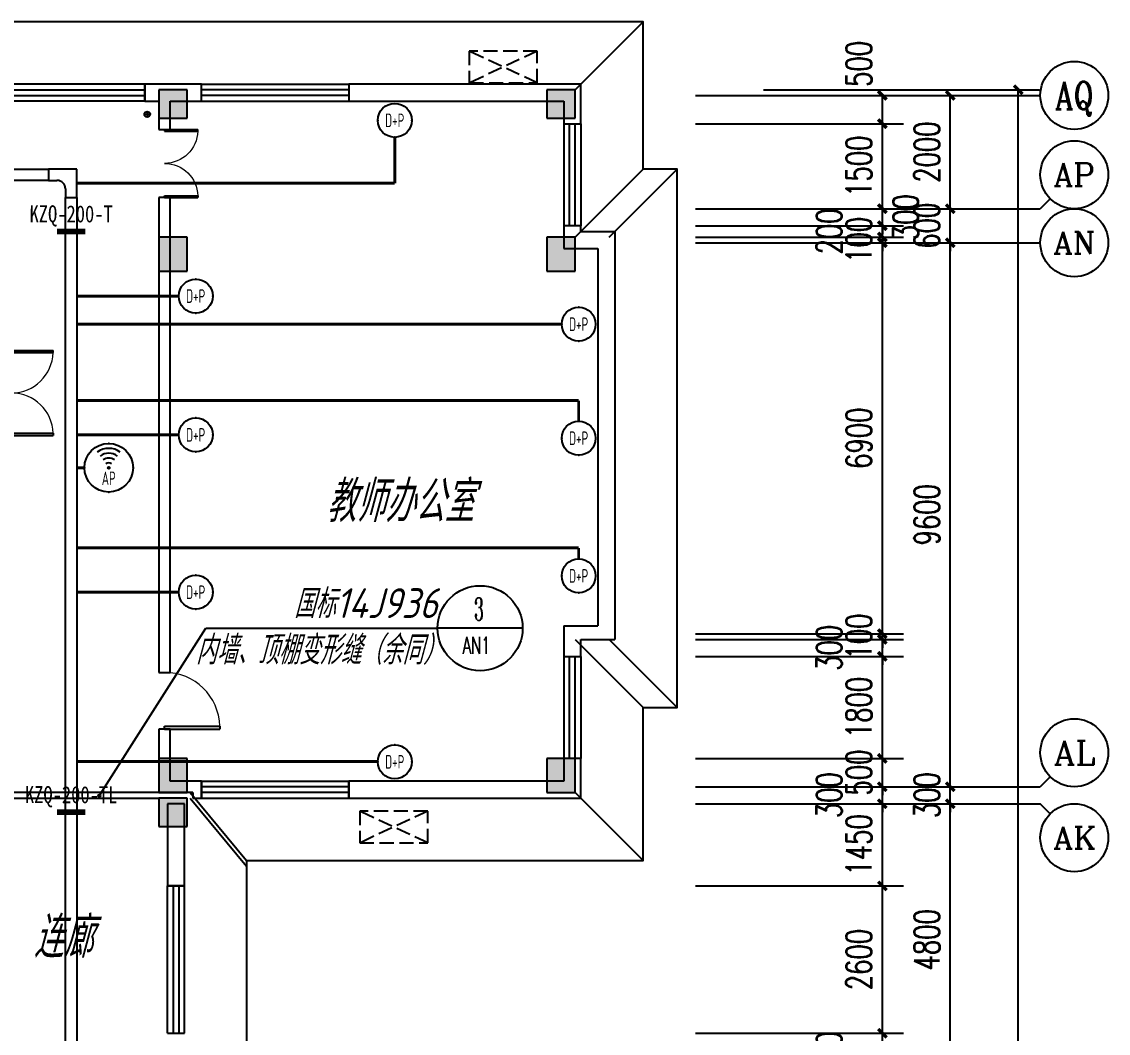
# Model space of a CAD drawing. Extents: x 1333527 to 1855755, y 1020844 to 1581249.
# Drawn here: x 1459502 to 1478683, y 1249821 to 1267671 of the extents above; entities that cross this region are included whole.
import ezdxf
from ezdxf.enums import TextEntityAlignment as Align

# ---------------------------------------------------------------- set-up
doc = ezdxf.new("R2010")
doc.units = 0
doc.header["$LTSCALE"] = 1000
doc.header["$PDSIZE"] = 5
doc.linetypes.add('DASH', pattern=[0.35, 0.25, -0.1])
doc.layers.add('1-建筑底图', color=8, linetype='Continuous', plot=False)
for name, color, linetype in [('AXIS_TEXT', 7, 'Continuous'), ('CABLETRAY_PDS', 4, 'Continuous'), ('EQUIP-通讯', 3, 'Continuous'), ('WIRE-综合布线', 5, 'Continuous'), ('建筑-柱子', 9, 'Continuous'), ('建筑-柱子-填充', 8, 'Continuous'), ('抗震支吊架', 2, 'Continuous'), ('排水', 153, 'Continuous')]:
    doc.layers.add(name, color=color, linetype=linetype)
doc.styles.add('_TCH_AXIS', font='COMPLEX', dxfattribs={"bigfont": 'GBCBIG'})
doc.styles.add('_TCH_DIM_T3', font='SIMPLEX', dxfattribs={"width": 0.705882, "bigfont": 'GBCBIG'})
doc.styles.add('_TEL_ATTDEF', font='gbenor', dxfattribs={"bigfont": 'gbcbig'})
doc.styles.add('_TEL_DIM', font='SIMPLEX', dxfattribs={"width": 0.8, "height": 3.5, "bigfont": 'HZTXT'})
doc.styles.add('A_AXIS', font='COMPLEX', dxfattribs={"width": 0.8, "bigfont": 'HZ'})
doc.styles.add('COMPLEX', font='COMPLEX')
doc.styles.add('kzcad', font='', dxfattribs={"width": 0.8})
doc.styles.get("Standard").update_dxf_attribs({"font": 'gbeitc.shx', "bigfont": 'gbcbig.shx'})
doc.styles.get('kzcad').set_extended_font_data('SimSun')
doc.linetypes.add('JIEDI', pattern='A,1.25,-0.25,0.25,-0.25,0.625,["/",Standard,S=0.6,R=0,X=0,Y=-0.3],0.625,-0.25,0.25,-0.25', length=4)
doc.dimstyles.new('_TCH_ARCH&&150', dxfattribs={"dimtxt": 446.25, "dimasz": 150, "dimexe": 375, "dimexo": 450, "dimgap": 189.375, "dimtad": 1, "dimdec": 0, "dimzin": 0, "dimdsep": 46, "dimtxsty": '_TCH_DIM_T3', "dimblk": 'ARCHTICK', "dimcen": 0.09, "dimclrt": 7, "dimazin": 2, "dimtfac": 1, "dimtdec": 0, "dimtix": 1, "dimtmove": 2, "dimatfit": 3, "dimfxl": 1, "dimtolj": 1, "dimtzin": 0, "dimarcsym": 0})

# ---------------------------------------------------------------- blocks, each defined once
blk = doc.blocks.new('$equip_U$00000080(win7-PC-hzk)')
blk.add_circle((0, 0.5), 0.5)
for p in [(0, 0.999), (-0.5, 0.5), (0.5, 0.5)]:
    blk.add_point(p)
at = {"color": 7, "style": '_TEL_DIM', "width": 0.7}
blk.add_attdef('$TEXT$', text='', height=0.4, dxfattribs=at).set_placement((0, 0.5), align=Align.MIDDLE_CENTER)
at = {"color": 7, "style": '_TEL_DIM', "flags": 1}
for tag in ['A', 'REMARK']:
    blk.add_attdef(tag, text='', height=0.00002, dxfattribs=at).set_placement((0, 0), align=Align.MIDDLE_CENTER)
blk = doc.blocks.new('$equip_U$00000091(win7-PC-hzk)')
for radius in [0.714, 0.0272]:
    blk.add_circle((0, 0), radius)
for radius in [0.571, 0.428, 0.285, 0.143]:
    blk.add_arc((0, 0), radius, 53.7049, 126.2951)
for p in [(0, 0.714), (-0.714, 0), (0.714, 0), (0, -0.714)]:
    blk.add_point(p)
at = {"color": 7, "style": '_TEL_DIM', "flags": 1}
for tag in ['A', 'REMARK']:
    blk.add_attdef(tag, text='', height=0.00002, dxfattribs=at).set_placement((0, 0), align=Align.MIDDLE_CENTER)
at = {"color": 7, "style": '_TEL_DIM', "width": 0.7}
blk.add_attdef('$TEXT$', text='', height=0.4, dxfattribs=at).set_placement((0, -0.31), align=Align.MIDDLE_CENTER)
blk = doc.blocks.new('ng')
at = {"layer": '排水'}
for p, q in [((345991, 781358), (346091, 781358)), ((346041, 781408), (346041, 781308))]:
    blk.add_line(p, q, dxfattribs=at)
blk.add_circle((346041, 781358), 50, dxfattribs=at)
blk = doc.blocks.new('A$C4670417C')
at = {"layer": '建筑-柱子-填充'}
for points in [[(102250, 90300), (101750, 90300), (101750, 89800), (102250, 89800)], [(109100, 90300), (108600, 90300), (108600, 89800), (109100, 89800)], [(102250, 87700), (101750, 87700), (101750, 87100), (102250, 87100)], [(109100, 87700), (108600, 87700), (108600, 87100), (109100, 87100)], [(102250, 78500), (101750, 78500), (101750, 77900), (102250, 77900)], [(109100, 78500), (108600, 78500), (108600, 77900), (109100, 77900)], [(102250, 77800), (101750, 77800), (101750, 77300), (102250, 77300)]]:
    blk.add_hatch(color=256, dxfattribs=at).paths.add_polyline_path(points)
at = {"layer": '建筑-柱子'}
for p, q in [((102250, 90300), (101750, 90300)), ((101750, 90300), (101750, 89800)), ((102250, 89800), (102250, 90300)), ((109100, 90300), (108600, 90300)), ((108600, 90300), (108600, 89800)), ((109100, 89800), (109100, 90300)), ((101750, 89800), (102250, 89800)), ((108600, 89800), (109100, 89800)), ((102250, 87700), (101750, 87700)), ((101750, 87700), (101750, 87100)), ((102250, 87100), (102250, 87700)), ((109100, 87700), (108600, 87700)), ((108600, 87700), (108600, 87100)), ((109100, 87100), (109100, 87700)), ((101750, 87100), (102250, 87100)), ((108600, 87100), (109100, 87100)), ((102250, 78500), (101750, 78500)), ((101750, 78500), (101750, 77900)), ((102250, 77900), (102250, 78500)), ((109100, 78500), (108600, 78500)), ((108600, 78500), (108600, 77900)), ((109100, 77900), (109100, 78500)), ((101750, 77900), (102250, 77900)), ((108600, 77900), (109100, 77900)), ((102250, 77800), (101750, 77800)), ((101750, 77800), (101750, 77300)), ((102250, 77300), (102250, 77800)), ((101750, 77300), (102250, 77300))]:
    blk.add_line(p, q, dxfattribs=at)
blk = doc.blocks.new('_ArchTick')
at = {"color": 0, "linetype": 'ByBlock', "const_width": 0.4}
blk.add_lwpolyline([(-0.5, -0.5), (0.5, 0.5)], dxfattribs=at)
blk = doc.blocks.new('*D166')
at = {"layer": '1-建筑底图', "color": 0, "lineweight": -2, "transparency": 16777216}
for p, q in [((112521, 72950), (116196, 72950)), ((115821, 72200), (115821, 72950)), ((112521, 72200), (116196, 72200))]:
    blk.add_line(p, q, dxfattribs=at)
at = {"layer": 'Defpoints', "color": 0}
for p in [(112071, 72950), (115821, 72950), (112071, 72200)]:
    blk.add_point(p, dxfattribs=at)
at = {"layer": '1-建筑底图', "color": 0, "lineweight": -2, "transparency": 16777216, "xscale": 150, "yscale": 150, "zscale": 150}
for p, rotation in [((115821, 72950), 90), ((115821, 72200), 270)]:
    blk.add_blockref('_ArchTick', p, dxfattribs=dict(at, rotation=rotation))
at = {"layer": '1-建筑底图', "color": 7, "transparency": 16777216, "insert": (114883, 72575), "char_height": 446.2, "attachment_point": 5, "rotation": 90, "style": '_TCH_DIM_T3'}
blk.add_mtext('\\A1;750', dxfattribs=at)
blk = doc.blocks.new('*D167')
at = {"layer": '1-建筑底图', "color": 0, "lineweight": -2, "transparency": 16777216}
for p, q in [((112521, 75550), (116196, 75550)), ((115821, 72950), (115821, 75550)), ((112521, 72950), (116196, 72950))]:
    blk.add_line(p, q, dxfattribs=at)
at = {"layer": 'Defpoints', "color": 0}
for p in [(112071, 75550), (115821, 75550), (112071, 72950)]:
    blk.add_point(p, dxfattribs=at)
at = {"layer": '1-建筑底图', "color": 0, "lineweight": -2, "transparency": 16777216, "xscale": 150, "yscale": 150, "zscale": 150}
for p, rotation in [((115821, 75550), 90), ((115821, 72950), 270)]:
    blk.add_blockref('_ArchTick', p, dxfattribs=dict(at, rotation=rotation))
at = {"layer": '1-建筑底图', "color": 7, "transparency": 16777216, "insert": (115408, 74250), "char_height": 446.2, "attachment_point": 5, "rotation": 90, "style": '_TCH_DIM_T3'}
blk.add_mtext('\\A1;2600', dxfattribs=at)
blk = doc.blocks.new('*D168')
at = {"layer": '1-建筑底图', "color": 0, "lineweight": -2, "transparency": 16777216}
for p, q in [((112521, 77000), (116196, 77000)), ((115821, 75550), (115821, 77000)), ((112521, 75550), (116196, 75550))]:
    blk.add_line(p, q, dxfattribs=at)
at = {"layer": 'Defpoints', "color": 0}
for p in [(112071, 77000), (115821, 77000), (112071, 75550)]:
    blk.add_point(p, dxfattribs=at)
at = {"layer": '1-建筑底图', "color": 0, "lineweight": -2, "transparency": 16777216, "xscale": 150, "yscale": 150, "zscale": 150}
for p, rotation in [((115821, 77000), 90), ((115821, 75550), 270)]:
    blk.add_blockref('_ArchTick', p, dxfattribs=dict(at, rotation=rotation))
at = {"layer": '1-建筑底图', "color": 7, "transparency": 16777216, "insert": (115408, 76275), "char_height": 446.2, "attachment_point": 5, "rotation": 90, "style": '_TCH_DIM_T3'}
blk.add_mtext('\\A1;1450', dxfattribs=at)
blk = doc.blocks.new('*D169')
at = {"layer": '1-建筑底图', "color": 0, "lineweight": -2, "transparency": 16777216}
for p, q in [((115821, 77300), (115821, 77450)), ((112521, 77300), (116196, 77300)), ((115821, 77000), (115821, 77300)), ((112521, 77000), (116196, 77000)), ((115821, 77000), (115821, 76850))]:
    blk.add_line(p, q, dxfattribs=at)
at = {"layer": 'Defpoints', "color": 0}
for p in [(112071, 77300), (115821, 77300), (112071, 77000)]:
    blk.add_point(p, dxfattribs=at)
at = {"layer": '1-建筑底图', "color": 0, "lineweight": -2, "transparency": 16777216, "xscale": 150, "yscale": 150, "zscale": 150}
for p, rotation in [((115821, 77300), 270), ((115821, 77000), 90)]:
    blk.add_blockref('_ArchTick', p, dxfattribs=dict(at, rotation=rotation))
at = {"layer": '1-建筑底图', "color": 7, "transparency": 16777216, "insert": (114883, 77150), "char_height": 446.2, "attachment_point": 5, "rotation": 90, "style": '_TCH_DIM_T3'}
blk.add_mtext('\\A1;300', dxfattribs=at)
blk = doc.blocks.new('*D170')
at = {"layer": '1-建筑底图', "color": 0, "lineweight": -2, "transparency": 16777216}
for p, q in [((115821, 77800), (115821, 77950)), ((112521, 77800), (116196, 77800)), ((115821, 77300), (115821, 77800)), ((112521, 77300), (116196, 77300)), ((115821, 77300), (115821, 77150))]:
    blk.add_line(p, q, dxfattribs=at)
at = {"layer": 'Defpoints', "color": 0}
for p in [(112071, 77800), (115821, 77800), (112071, 77300)]:
    blk.add_point(p, dxfattribs=at)
at = {"layer": '1-建筑底图', "color": 0, "lineweight": -2, "transparency": 16777216, "xscale": 150, "yscale": 150, "zscale": 150}
for p, rotation in [((115821, 77800), 270), ((115821, 77300), 90)]:
    blk.add_blockref('_ArchTick', p, dxfattribs=dict(at, rotation=rotation))
at = {"layer": '1-建筑底图', "color": 7, "transparency": 16777216, "insert": (115408, 77550), "char_height": 446.2, "attachment_point": 5, "rotation": 90, "style": '_TCH_DIM_T3'}
blk.add_mtext('\\A1;500', dxfattribs=at)
blk = doc.blocks.new('*D171')
at = {"layer": '1-建筑底图', "color": 0, "lineweight": -2, "transparency": 16777216}
for p, q in [((112521, 79600), (116196, 79600)), ((115821, 77800), (115821, 79600)), ((112521, 77800), (116196, 77800))]:
    blk.add_line(p, q, dxfattribs=at)
at = {"layer": 'Defpoints', "color": 0}
for p in [(112071, 79600), (115821, 79600), (112071, 77800)]:
    blk.add_point(p, dxfattribs=at)
at = {"layer": '1-建筑底图', "color": 0, "lineweight": -2, "transparency": 16777216, "xscale": 150, "yscale": 150, "zscale": 150}
for p, rotation in [((115821, 79600), 90), ((115821, 77800), 270)]:
    blk.add_blockref('_ArchTick', p, dxfattribs=dict(at, rotation=rotation))
at = {"layer": '1-建筑底图', "color": 7, "transparency": 16777216, "insert": (115408, 78700), "char_height": 446.2, "attachment_point": 5, "rotation": 90, "style": '_TCH_DIM_T3'}
blk.add_mtext('\\A1;1800', dxfattribs=at)
blk = doc.blocks.new('*D172')
at = {"layer": '1-建筑底图', "color": 0, "lineweight": -2, "transparency": 16777216}
for p, q in [((115821, 79900), (115821, 80050)), ((112521, 79900), (116196, 79900)), ((115821, 79600), (115821, 79900)), ((112521, 79600), (116196, 79600)), ((115821, 79600), (115821, 79450))]:
    blk.add_line(p, q, dxfattribs=at)
at = {"layer": 'Defpoints', "color": 0}
for p in [(112071, 79900), (115821, 79900), (112071, 79600)]:
    blk.add_point(p, dxfattribs=at)
at = {"layer": '1-建筑底图', "color": 0, "lineweight": -2, "transparency": 16777216, "xscale": 150, "yscale": 150, "zscale": 150}
for p, rotation in [((115821, 79900), 270), ((115821, 79600), 90)]:
    blk.add_blockref('_ArchTick', p, dxfattribs=dict(at, rotation=rotation))
at = {"layer": '1-建筑底图', "color": 7, "transparency": 16777216, "insert": (114883, 79750), "char_height": 446.2, "attachment_point": 5, "rotation": 90, "style": '_TCH_DIM_T3'}
blk.add_mtext('\\A1;300', dxfattribs=at)
blk = doc.blocks.new('*D173')
at = {"layer": '1-建筑底图', "color": 0, "lineweight": -2, "transparency": 16777216}
for p, q in [((112521, 80000), (116196, 80000)), ((115821, 80000), (115821, 80150)), ((115821, 79900), (115821, 80000)), ((112521, 79900), (116196, 79900)), ((115821, 79900), (115821, 79750))]:
    blk.add_line(p, q, dxfattribs=at)
at = {"layer": 'Defpoints', "color": 0}
for p in [(112071, 80000), (115821, 80000), (112071, 79900)]:
    blk.add_point(p, dxfattribs=at)
at = {"layer": '1-建筑底图', "color": 0, "lineweight": -2, "transparency": 16777216, "xscale": 150, "yscale": 150, "zscale": 150}
for p, rotation in [((115821, 80000), 270), ((115821, 79900), 90)]:
    blk.add_blockref('_ArchTick', p, dxfattribs=dict(at, rotation=rotation))
at = {"layer": '1-建筑底图', "color": 7, "transparency": 16777216, "insert": (115408, 79950), "char_height": 446.2, "attachment_point": 5, "rotation": 90, "style": '_TCH_DIM_T3'}
blk.add_mtext('\\A1;100', dxfattribs=at)
blk = doc.blocks.new('*D174')
at = {"layer": '1-建筑底图', "color": 0, "lineweight": -2, "transparency": 16777216}
for p, q in [((112521, 86900), (116196, 86900)), ((115821, 80000), (115821, 86900)), ((112521, 80000), (116196, 80000))]:
    blk.add_line(p, q, dxfattribs=at)
at = {"layer": 'Defpoints', "color": 0}
for p in [(112071, 86900), (115821, 86900), (112071, 80000)]:
    blk.add_point(p, dxfattribs=at)
at = {"layer": '1-建筑底图', "color": 0, "lineweight": -2, "transparency": 16777216, "xscale": 150, "yscale": 150, "zscale": 150}
for p, rotation in [((115821, 86900), 90), ((115821, 80000), 270)]:
    blk.add_blockref('_ArchTick', p, dxfattribs=dict(at, rotation=rotation))
at = {"layer": '1-建筑底图', "color": 7, "transparency": 16777216, "insert": (115408, 83450), "char_height": 446.2, "attachment_point": 5, "rotation": 90, "style": '_TCH_DIM_T3'}
blk.add_mtext('\\A1;6900', dxfattribs=at)
blk = doc.blocks.new('*D175')
at = {"layer": '1-建筑底图', "color": 0, "lineweight": -2, "transparency": 16777216}
for p, q in [((115821, 87000), (115821, 87150)), ((112521, 87000), (116196, 87000)), ((112521, 86900), (116196, 86900)), ((115821, 86900), (115821, 87000)), ((115821, 86900), (115821, 86750))]:
    blk.add_line(p, q, dxfattribs=at)
at = {"layer": 'Defpoints', "color": 0}
for p in [(112071, 87000), (112071, 86900), (115821, 87000)]:
    blk.add_point(p, dxfattribs=at)
at = {"layer": '1-建筑底图', "color": 0, "lineweight": -2, "transparency": 16777216, "xscale": 150, "yscale": 150, "zscale": 150}
for p, rotation in [((115821, 87000), 270), ((115821, 86900), 90)]:
    blk.add_blockref('_ArchTick', p, dxfattribs=dict(at, rotation=rotation))
at = {"layer": '1-建筑底图', "color": 7, "transparency": 16777216, "insert": (115408, 86950), "char_height": 446.2, "attachment_point": 5, "rotation": 90, "style": '_TCH_DIM_T3'}
blk.add_mtext('\\A1;100', dxfattribs=at)
blk = doc.blocks.new('*D176')
at = {"layer": '1-建筑底图', "color": 0, "lineweight": -2, "transparency": 16777216}
for p, q in [((115821, 87200), (115821, 87350)), ((112521, 87200), (116196, 87200)), ((115821, 87000), (115821, 87200)), ((112521, 87000), (116196, 87000)), ((115821, 87000), (115821, 86850))]:
    blk.add_line(p, q, dxfattribs=at)
at = {"layer": 'Defpoints', "color": 0}
for p in [(112071, 87200), (115821, 87200), (112071, 87000)]:
    blk.add_point(p, dxfattribs=at)
at = {"layer": '1-建筑底图', "color": 0, "lineweight": -2, "transparency": 16777216, "xscale": 150, "yscale": 150, "zscale": 150}
for p, rotation in [((115821, 87200), 270), ((115821, 87000), 90)]:
    blk.add_blockref('_ArchTick', p, dxfattribs=dict(at, rotation=rotation))
at = {"layer": '1-建筑底图', "color": 7, "transparency": 16777216, "insert": (114883, 87100), "char_height": 446.2, "attachment_point": 5, "rotation": 90, "style": '_TCH_DIM_T3'}
blk.add_mtext('\\A1;200', dxfattribs=at)
blk = doc.blocks.new('*D177')
at = {"layer": '1-建筑底图', "color": 0, "lineweight": -2, "transparency": 16777216}
for p, q in [((112521, 87500), (116196, 87500)), ((115821, 87500), (115821, 87650)), ((115821, 87200), (115821, 87500)), ((112521, 87200), (116196, 87200)), ((115821, 87200), (115821, 87050))]:
    blk.add_line(p, q, dxfattribs=at)
at = {"layer": 'Defpoints', "color": 0}
for p in [(112071, 87500), (115821, 87500), (112071, 87200)]:
    blk.add_point(p, dxfattribs=at)
at = {"layer": '1-建筑底图', "color": 0, "lineweight": -2, "transparency": 16777216, "xscale": 150, "yscale": 150, "zscale": 150}
for p, rotation in [((115821, 87500), 270), ((115821, 87200), 90)]:
    blk.add_blockref('_ArchTick', p, dxfattribs=dict(at, rotation=rotation))
at = {"layer": '1-建筑底图', "color": 7, "transparency": 16777216, "insert": (116233, 87350), "char_height": 446.2, "attachment_point": 5, "rotation": 90, "style": '_TCH_DIM_T3'}
blk.add_mtext('\\A1;300', dxfattribs=at)
blk = doc.blocks.new('*D178')
at = {"layer": '1-建筑底图', "color": 0, "lineweight": -2, "transparency": 16777216}
for p, q in [((112521, 89000), (116196, 89000)), ((115821, 87500), (115821, 89000)), ((112521, 87500), (116196, 87500))]:
    blk.add_line(p, q, dxfattribs=at)
at = {"layer": 'Defpoints', "color": 0}
for p in [(112071, 89000), (115821, 89000), (112071, 87500)]:
    blk.add_point(p, dxfattribs=at)
at = {"layer": '1-建筑底图', "color": 0, "lineweight": -2, "transparency": 16777216, "xscale": 150, "yscale": 150, "zscale": 150}
for p, rotation in [((115821, 89000), 90), ((115821, 87500), 270)]:
    blk.add_blockref('_ArchTick', p, dxfattribs=dict(at, rotation=rotation))
at = {"layer": '1-建筑底图', "color": 7, "transparency": 16777216, "insert": (115408, 88250), "char_height": 446.2, "attachment_point": 5, "rotation": 90, "style": '_TCH_DIM_T3'}
blk.add_mtext('\\A1;1500', dxfattribs=at)
blk = doc.blocks.new('*D179')
at = {"layer": '1-建筑底图', "color": 0, "lineweight": -2, "transparency": 16777216}
for p, q in [((112521, 89500), (116196, 89500)), ((115821, 89000), (115821, 89500)), ((112521, 89000), (116196, 89000))]:
    blk.add_line(p, q, dxfattribs=at)
at = {"layer": 'Defpoints', "color": 0}
for p in [(112071, 89500), (115821, 89500), (112071, 89000)]:
    blk.add_point(p, dxfattribs=at)
at = {"layer": '1-建筑底图', "color": 0, "lineweight": -2, "transparency": 16777216, "xscale": 150, "yscale": 150, "zscale": 150}
for p, rotation in [((115821, 89500), 90), ((115821, 89000), 270)]:
    blk.add_blockref('_ArchTick', p, dxfattribs=dict(at, rotation=rotation))
at = {"layer": '1-建筑底图', "color": 7, "transparency": 16777216, "insert": (115408, 90055), "char_height": 446.2, "attachment_point": 5, "rotation": 90, "style": '_TCH_DIM_T3'}
blk.add_mtext('\\A1;500', dxfattribs=at)
blk = doc.blocks.new('*D441')
at = {"layer": '1-建筑底图', "color": 0, "lineweight": -2, "transparency": 16777216}
for p, q in [((113721, 77000), (117396, 77000)), ((117021, 72200), (117021, 77000)), ((113721, 72200), (117396, 72200))]:
    blk.add_line(p, q, dxfattribs=at)
at = {"layer": 'Defpoints', "color": 0}
for p in [(113271, 77000), (117021, 77000), (113271, 72200)]:
    blk.add_point(p, dxfattribs=at)
at = {"layer": '1-建筑底图', "color": 0, "lineweight": -2, "transparency": 16777216, "xscale": 150, "yscale": 150, "zscale": 150}
for p, rotation in [((117021, 77000), 90), ((117021, 72200), 270)]:
    blk.add_blockref('_ArchTick', p, dxfattribs=dict(at, rotation=rotation))
at = {"layer": '1-建筑底图', "color": 7, "transparency": 16777216, "insert": (116608, 74600), "char_height": 446.2, "attachment_point": 5, "rotation": 90, "style": '_TCH_DIM_T3'}
blk.add_mtext('\\A1;4800', dxfattribs=at)
blk = doc.blocks.new('*D442')
at = {"layer": '1-建筑底图', "color": 0, "lineweight": -2, "transparency": 16777216}
for p, q in [((117021, 77300), (117021, 77450)), ((113721, 77300), (117396, 77300)), ((117021, 77000), (117021, 77300)), ((113721, 77000), (117396, 77000)), ((117021, 77000), (117021, 76850))]:
    blk.add_line(p, q, dxfattribs=at)
at = {"layer": 'Defpoints', "color": 0}
for p in [(113271, 77300), (117021, 77300), (113271, 77000)]:
    blk.add_point(p, dxfattribs=at)
at = {"layer": '1-建筑底图', "color": 0, "lineweight": -2, "transparency": 16777216, "xscale": 150, "yscale": 150, "zscale": 150}
for p, rotation in [((117021, 77300), 270), ((117021, 77000), 90)]:
    blk.add_blockref('_ArchTick', p, dxfattribs=dict(at, rotation=rotation))
at = {"layer": '1-建筑底图', "color": 7, "transparency": 16777216, "insert": (116608, 77150), "char_height": 446.2, "attachment_point": 5, "rotation": 90, "style": '_TCH_DIM_T3'}
blk.add_mtext('\\A1;300', dxfattribs=at)
blk = doc.blocks.new('*D443')
at = {"layer": '1-建筑底图', "color": 0, "lineweight": -2, "transparency": 16777216}
for p, q in [((113721, 86900), (117396, 86900)), ((117021, 77300), (117021, 86900)), ((113721, 77300), (117396, 77300))]:
    blk.add_line(p, q, dxfattribs=at)
at = {"layer": 'Defpoints', "color": 0}
for p in [(113271, 86900), (117021, 86900), (113271, 77300)]:
    blk.add_point(p, dxfattribs=at)
at = {"layer": '1-建筑底图', "color": 0, "lineweight": -2, "transparency": 16777216, "xscale": 150, "yscale": 150, "zscale": 150}
for p, rotation in [((117021, 86900), 90), ((117021, 77300), 270)]:
    blk.add_blockref('_ArchTick', p, dxfattribs=dict(at, rotation=rotation))
at = {"layer": '1-建筑底图', "color": 7, "transparency": 16777216, "insert": (116608, 82100), "char_height": 446.2, "attachment_point": 5, "rotation": 90, "style": '_TCH_DIM_T3'}
blk.add_mtext('\\A1;9600', dxfattribs=at)
blk = doc.blocks.new('*D444')
at = {"layer": '1-建筑底图', "color": 0, "lineweight": -2, "transparency": 16777216}
for p, q in [((113721, 87500), (117396, 87500)), ((117021, 87500), (117021, 87650)), ((117021, 86900), (117021, 87500)), ((113721, 86900), (117396, 86900)), ((117021, 86900), (117021, 86750))]:
    blk.add_line(p, q, dxfattribs=at)
at = {"layer": 'Defpoints', "color": 0}
for p in [(113271, 87500), (117021, 87500), (113271, 86900)]:
    blk.add_point(p, dxfattribs=at)
at = {"layer": '1-建筑底图', "color": 0, "lineweight": -2, "transparency": 16777216, "xscale": 150, "yscale": 150, "zscale": 150}
for p, rotation in [((117021, 87500), 270), ((117021, 86900), 90)]:
    blk.add_blockref('_ArchTick', p, dxfattribs=dict(at, rotation=rotation))
at = {"layer": '1-建筑底图', "color": 7, "transparency": 16777216, "insert": (116608, 87200), "char_height": 446.2, "attachment_point": 5, "rotation": 90, "style": '_TCH_DIM_T3'}
blk.add_mtext('\\A1;600', dxfattribs=at)
blk = doc.blocks.new('*D445')
at = {"layer": '1-建筑底图', "color": 0, "lineweight": -2, "transparency": 16777216}
for p, q in [((113721, 89500), (117396, 89500)), ((117021, 87500), (117021, 89500)), ((113721, 87500), (117396, 87500))]:
    blk.add_line(p, q, dxfattribs=at)
at = {"layer": 'Defpoints', "color": 0}
for p in [(113271, 89500), (117021, 89500), (113271, 87500)]:
    blk.add_point(p, dxfattribs=at)
at = {"layer": '1-建筑底图', "color": 0, "lineweight": -2, "transparency": 16777216, "xscale": 150, "yscale": 150, "zscale": 150}
for p, rotation in [((117021, 89500), 90), ((117021, 87500), 270)]:
    blk.add_blockref('_ArchTick', p, dxfattribs=dict(at, rotation=rotation))
at = {"layer": '1-建筑底图', "color": 7, "transparency": 16777216, "insert": (116608, 88500), "char_height": 446.2, "attachment_point": 5, "rotation": 90, "style": '_TCH_DIM_T3'}
blk.add_mtext('\\A1;2000', dxfattribs=at)
blk = doc.blocks.new('*D446')
at = {"layer": '1-建筑底图', "color": 0, "lineweight": -2, "transparency": 16777216}
for p, q in [((113721, 89600), (118596, 89600)), ((118221, -800), (118221, 89600)), ((113721, -800), (118596, -800))]:
    blk.add_line(p, q, dxfattribs=at)
at = {"layer": 'Defpoints', "color": 0}
for p in [(113271, 89600), (118221, 89600), (113271, -800)]:
    blk.add_point(p, dxfattribs=at)
at = {"layer": '1-建筑底图', "color": 0, "lineweight": -2, "transparency": 16777216, "xscale": 150, "yscale": 150, "zscale": 150}
for p, rotation in [((118221, 89600), 90), ((118221, -800), 270)]:
    blk.add_blockref('_ArchTick', p, dxfattribs=dict(at, rotation=rotation))
at = {"layer": '1-建筑底图', "color": 7, "transparency": 16777216, "insert": (117808, 44400), "char_height": 446.2, "attachment_point": 5, "rotation": 90, "style": '_TCH_DIM_T3'}
blk.add_mtext('\\A1;90400', dxfattribs=at)
blk = doc.blocks.new('$DorLib2D$00000002')
for p, q in [((-0.5, 0), (-0.5, 0.4875)), ((-0.475, 0.4875), (-0.5, 0.4875)), ((-0.475, 0), (-0.475, 0.4875)), ((0.475, 0), (0.475, 0.4875)), ((0.475, 0.4875), (0.5, 0.4875)), ((0.5, 0), (0.5, 0.4875)), ((-0.5, 0), (-0.475, 0)), ((0.5, 0), (0.475, 0))]:
    blk.add_line(p, q)
at = {"lineweight": 13}
for centre, start, end in [((-0.4875, 0), 0, 88.53072), ((0.4875, 0), 91.46928, 180)]:
    blk.add_arc(centre, 0.4875, start, end, dxfattribs=at)
blk = doc.blocks.new('$WINLIB2D$00000001')
at = {"color": 0}
for points in [[(-0.5, 0.5), (-0.5, -0.5)], [(-0.5, 0.5), (0.5, 0.5)], [(0.5, -0.5), (0.5, 0.5)], [(0.5, 0.1667), (-0.5, 0.1667)], [(0.5, -0.1667), (-0.5, -0.1667)], [(-0.5, -0.5), (0.5, -0.5)]]:
    blk.add_lwpolyline(points, dxfattribs=at)
blk = doc.blocks.new('$DorLib2D$00000001')
for p, q in [((0.45, 0.975), (0.5, 0.975)), ((0.45, 0), (0.45, 0.975)), ((0.5, 0), (0.5, 0.975)), ((0.5, 0), (0.45, 0))]:
    blk.add_line(p, q)
at = {"lineweight": 13}
blk.add_arc((0.475, 0), 0.975, 91.4693, 180, dxfattribs=at)
blk = doc.blocks.new('_AXISO')
blk.add_circle((0, 0), 0.5)
at = {"layer": 'AXIS_TEXT', "style": 'COMPLEX', "width": 1.041667}
blk.add_attdef('A', text='', height=0.56, dxfattribs=at).set_placement((-0.25, -0.28), (0.25, -0.28), align=Align.FIT)
blk = doc.blocks.new('1-一层建筑底图')
at = {"layer": '1-建筑底图', "color": 8}
for p, q in [((110400, 89600), (111600, 90800)), ((103150, 89700), (102800, 89700)), ((102800, 89700), (102800, 89400)), ((103800, 89700), (103150, 89700)), ((103800, 89400), (103800, 89700)), ((110500, 89700), (106400, 89700)), ((106400, 89700), (106400, 89400)), ((110500, 89000), (110500, 89700)), ((102800, 89400), (103050, 89400)), ((103050, 89400), (103050, 88900)), ((103250, 88900), (103250, 89400)), ((103250, 89400), (103800, 89400)), ((106400, 89400), (110200, 89400)), ((110200, 89400), (110200, 89000)), ((112609.7, 89500), (118609.7, 89500)), ((103050, 88900), (103250, 88900)), ((110200, 89000), (110500, 89000)), ((111600, 88200), (110400, 87000)), ((111000, 87000), (112200, 88200)), ((103250, 87700), (103050, 87700)), ((103050, 87700), (103050, 79317.7)), ((103250, 79317.7), (103250, 87700)), ((118785.5, 87675.7), (118609.7, 87500)), ((112609.7, 87500), (118609.7, 87500)), ((110500, 87200), (110200, 87200)), ((110200, 87200), (110200, 86800)), ((110500, 87100), (110500, 87200)), ((110500, 87100), (111100, 87100)), ((111100, 87100), (111100, 79900)), ((112609.7, 86900), (118609.7, 86900)), ((110200, 86800), (110800, 86800)), ((110800, 86800), (110800, 80140)), ((102007.6, 77159.9), (103877.8, 80097.9)), ((103877.8, 80097.9), (107969.8, 80097.9)), ((109469.8, 80097.9), (107969.8, 80097.9)), ((110200, 80140), (110800, 80140)), ((110200, 80140), (110200, 79600)), ((110400, 79900), (111600, 78700)), ((110500, 79900), (111100, 79900)), ((110500, 79600), (110500, 79900)), ((111000, 79900), (112200, 78700)), ((110200, 79600), (110500, 79600)), ((103050, 79317.7), (103250, 79317.7)), ((103250, 78317.7), (103050, 78317.7)), ((103050, 78317.7), (103050, 77200)), ((103250, 77400), (103250, 78317.7)), ((110500, 77800), (110200, 77800)), ((110200, 77800), (110200, 77400)), ((110500, 77100), (110500, 77800)), ((103650, 77400), (103250, 77400)), ((103800, 77400), (103650, 77400)), ((103800, 77100), (103800, 77400)), ((110200, 77400), (106400, 77400)), ((106400, 77400), (106400, 77100)), ((118785.5, 77475.7), (118609.7, 77300)), ((103050, 77200), (100400, 77200)), ((103650, 77200), (103050, 77200)), ((103600, 77200), (104597.7, 76000)), ((103650, 77200), (103650, 77100)), ((110400, 77200), (111600, 76000)), ((112609.7, 77300), (118609.7, 77300)), ((100000, 77100), (103050, 77100)), ((103200, 77000), (103200, 75550)), ((103500, 77000), (103200, 77000)), ((103500, 75550), (103500, 77000)), ((103600, 77100), (104597.7, 75900)), ((103650, 77100), (103800, 77100)), ((106400, 77100), (110500, 77100)), ((112609.7, 77000), (118609.7, 77000)), ((118785.5, 76824.3), (118609.7, 77000)), ((103200, 75550), (103500, 75550))]:
    blk.add_line(p, q, dxfattribs=at)
at = {"layer": '1-建筑底图', "color": 8, "linetype": 'DASH'}
for p, q in [((109728.6, 90281.5), (108528.6, 89719)), ((109728.6, 89719), (108528.6, 90281.5)), ((107794.9, 76870.8), (106594.9, 76308.3)), ((107794.9, 76308.3), (106594.9, 76870.8))]:
    blk.add_line(p, q, dxfattribs=at)
at = {"layer": '1-建筑底图', "color": 8}
blk.add_lwpolyline([(104600, 63100), (104600, 76000), (111600, 76000), (111600, 78700), (112200, 78700), (112200, 88200), (111600, 88200), (111600, 90800), (58100, 90800)], dxfattribs=at)
at = {"layer": '1-建筑底图', "color": 8, "linetype": 'DASH'}
for points in [[(109728.6, 90281.5), (108528.6, 90281.5), (108528.6, 89719), (109728.6, 89719)], [(107794.9, 76870.8), (106594.9, 76870.8), (106594.9, 76308.3), (107794.9, 76308.3)]]:
    blk.add_lwpolyline(points, close=True, dxfattribs=at)
at = {"layer": '1-建筑底图', "color": 8}
for centre, radius in [((108719.8, 80097.9), 750), ((101996.9, 77143.1), 20)]:
    blk.add_circle(centre, radius, dxfattribs=at)
ref = blk.add_blockref('_AXISO', (119209.7, 89500), dxfattribs=dict(at, xscale=1200, yscale=1200, zscale=1200))
ref.add_attrib('A', 'AQ', dxfattribs={"layer": 'AXIS_TEXT', "height": 482.95, "style": '_TCH_AXIS', "width": 0.807692}).set_placement((118866.1, 89258.5), (119553.4, 89258.5), align=Align.FIT)
for name, p in [('A$C4670417C', (1300, -700)), ('ng', (-243198, -692191.7))]:
    blk.add_blockref(name, p, dxfattribs=at)
at = {"layer": '1-建筑底图', "color": 8, "yscale": -300, "zscale": 300}
for p, xscale in [((101500, 89550), -2600), ((105100, 89550), 2600)]:
    blk.add_blockref('$WINLIB2D$00000001', p, dxfattribs=dict(at, xscale=xscale))
at = {"layer": '1-建筑底图', "color": 8}
for name, p, xscale, yscale, zscale, rotation in [('$DorLib2D$00000002', (103150, 88300), 1200, -1200, 200, 90.0000000002575), ('$WINLIB2D$00000001', (110350, 88100), 1800, -300, 300, 270.0000000002572), ('$DorLib2D$00000002', (100450, 84250), 1500, 1500, 200, 269.9999999947031), ('$WINLIB2D$00000001', (110350, 78700), 1800, -300, 300, 270.0000000002594), ('$DorLib2D$00000001', (103150, 78817.7), -1000, -1000, 200, 90.00000000025747), ('$WINLIB2D$00000001', (105100, 77250), 2600, 300, 300, 1.572816160841216e-08), ('$WINLIB2D$00000001', (103350, 74250), 2600, 300, 300, 90)]:
    blk.add_blockref(name, p, dxfattribs=dict(at, xscale=xscale, yscale=yscale, zscale=zscale, rotation=rotation))
ref = blk.add_blockref('_AXISO', (119209.7, 88100), dxfattribs=dict(at, xscale=1200, yscale=1200, zscale=1200))
ref.add_attrib('A', 'AP', dxfattribs={"layer": 'AXIS_TEXT', "height": 406.3, "style": '_TCH_AXIS'}).set_placement((118842.1, 87896.9), (119577.4, 87896.9), align=Align.FIT)
ref = blk.add_blockref('_AXISO', (119209.7, 86900), dxfattribs=dict(at, xscale=1200, yscale=1200, zscale=1200))
ref.add_attrib('A', 'AN', dxfattribs={"layer": 'AXIS_TEXT', "height": 390.46, "style": '_TCH_AXIS'}).set_placement((118837.9, 86704.8), (119581.6, 86704.8), align=Align.FIT)
ref = blk.add_blockref('_AXISO', (119209.7, 77900), dxfattribs=dict(at, xscale=1200, yscale=1200, zscale=1200))
ref.add_attrib('A', 'AL', dxfattribs={"layer": 'AXIS_TEXT', "height": 423.25, "style": '_TCH_AXIS'}).set_placement((118847, 77688.4), (119572.5, 77688.4), align=Align.FIT)
ref = blk.add_blockref('_AXISO', (119209.7, 76400), dxfattribs=dict(at, xscale=1200, yscale=1200, zscale=1200))
ref.add_attrib('A', 'AK', dxfattribs={"layer": 'AXIS_TEXT', "height": 390.46, "style": '_TCH_AXIS'}).set_placement((118837.9, 76204.8), (119581.6, 76204.8), align=Align.FIT)
for s, height, p in [('教师办公室', 723.4, (105997.6, 81972.9)), ('国标', 506.38, (105433.1, 80277.7)), ('14J936', 525, (106170.3, 80277.7)), ('内墙、顶棚变形缝（余同）', 506.383, (103697.7, 79460)), ('连廊', 723.4, (100833.2, 74282))]:
    blk.add_text(s, height=height, dxfattribs=at).set_placement(p)
at = {"layer": '1-建筑底图', "color": 8, "style": 'A_AXIS', "width": 0.64}
for s, height, p, p2 in [('3', 397.6, (108613.8, 80235.8), (108783.4, 80235.8)), ('AN1', 301.4, (108415.5, 79642.8), (108902.3, 79642.8))]:
    blk.add_text(s, height=height, dxfattribs=at).set_placement(p, p2, align=Align.FIT)
at = {"layer": '1-建筑底图', "color": 8}
for base, p1, p2, picture, middle in [((115820.9, 89500), (112070.9, 89000), (112070.9, 89500), '*D179', (115408.4, 90055)), ((115820.9, 87500), (112070.9, 87200), (112070.9, 87500), '*D177', (116233.4, 87350)), ((115820.9, 87200), (112070.9, 87000), (112070.9, 87200), '*D176', (114883.4, 87100)), ((115820.9, 79900), (112070.9, 79600), (112070.9, 79900), '*D172', (114883.4, 79750)), ((115820.9, 77300), (112070.9, 77000), (112070.9, 77300), '*D169', (114883.4, 77150)), ((115820.9, 72950), (112070.9, 72200), (112070.9, 72950), '*D166', (114883.4, 72575))]:
    dim = blk.add_linear_dim(base=base, p1=p1, p2=p2, angle=90, dimstyle='_TCH_ARCH&&150', dxfattribs=at)
    dim.commit()
    dim.dimension.update_dxf_attribs({"geometry": picture, "text_midpoint": middle, "dimtype": 161})
for p1, p2, distance, picture, middle in [((113270.9, -800), (113270.9, 89600), -4950, '*D446', (117808.4, 44400)), ((113270.9, 87500), (113270.9, 89500), -3750, '*D445', (116608.4, 88500)), ((112070.9, 87500), (112070.9, 89000), -3750, '*D178', (115408.4, 88250)), ((113270.9, 86900), (113270.9, 87500), -3750, '*D444', (116608.4, 87200)), ((112070.9, 86900), (112070.9, 87000), -3750, '*D175', (115408.4, 86950)), ((112070.9, 80000), (112070.9, 86900), -3750, '*D174', (115408.4, 83450)), ((113270.9, 77300), (113270.9, 86900), -3750, '*D443', (116608.4, 82100)), ((112070.9, 79900), (112070.9, 80000), -3750, '*D173', (115408.4, 79950)), ((112070.9, 77800), (112070.9, 79600), -3750, '*D171', (115408.4, 78700)), ((112070.9, 77300), (112070.9, 77800), -3750, '*D170', (115408.4, 77550)), ((113270.9, 77000), (113270.9, 77300), -3750, '*D442', (116608.4, 77150)), ((112070.9, 75550), (112070.9, 77000), -3750, '*D168', (115408.4, 76275)), ((113270.9, 72200), (113270.9, 77000), -3750, '*D441', (116608.4, 74600)), ((112070.9, 72950), (112070.9, 75550), -3750, '*D167', (115408.4, 74250))]:
    dim = blk.add_aligned_dim(p1=p1, p2=p2, distance=distance, dimstyle='_TCH_ARCH&&150', dxfattribs=at)
    dim.commit()
    dim.dimension.update_dxf_attribs({"geometry": picture, "text_midpoint": middle})

msp = doc.modelspace()

# ---------------------------------------------------------------- linework, layer by layer
at = {"layer": 'CABLETRAY_PDS'}
for p, q in [((1419074, 1265071), (1459974, 1265071)), ((1459974, 1265071), (1459974, 1264871)), ((1460474, 1265071), (1459974, 1265071)), ((1459974, 1265071), (1459974, 1264871)), ((1460474, 1264571), (1460474, 1265071)), ((1459974, 1264871), (1419074, 1264871)), ((1459974, 1264871), (1460124, 1264871)), ((1460274, 1264721), (1460274, 1264571)), ((1460274, 1232771), (1460274, 1264571)), ((1460274, 1264571), (1460474, 1264571)), ((1460274, 1264571), (1460474, 1264571)), ((1460474, 1264571), (1460474, 1232771))]:
    msp.add_line(p, q, dxfattribs=at)
msp.add_arc((1460124, 1264721), 150, 0, 90, dxfattribs=at)
at = {"layer": 'WIRE-综合布线', "linetype": 'Continuous', "const_width": 52.5}
for points in [[(1466087, 1264821), (1466087, 1265631)], [(1460474, 1264821), (1466087, 1264821)], [(1460474, 1262830), (1462274, 1262830)], [(1460474, 1262333), (1469034, 1262333)], [(1460474, 1260987), (1469334, 1260987)], [(1469334, 1260621), (1469334, 1260987)], [(1460474, 1260380), (1462274, 1260380)], [(1460474, 1259800), (1460610, 1259800)], [(1460474, 1258385), (1469334, 1258385)], [(1469334, 1258192), (1469334, 1258385)], [(1460474, 1257604), (1462274, 1257604)], [(1460474, 1254619), (1465787, 1254619)]]:
    msp.add_lwpolyline(points, dxfattribs=at)
at = {"layer": '抗震支吊架', "color": 2, "const_width": 100}
for points in [[(1460124, 1263971), (1460624, 1263971)], [(1460124, 1253721), (1460624, 1253721)]]:
    msp.add_lwpolyline(points, dxfattribs=at)

# ---------------------------------------------------------------- block references
at = {"layer": '1-建筑底图'}
msp.add_blockref('1-一层建筑底图', (1358874, 1176871), dxfattribs=at)
at = {"layer": 'EQUIP-通讯', "linetype": 'JIEDI'}
ref = msp.add_blockref('$equip_U$00000080(win7-PC-hzk)', (1466087, 1266231), dxfattribs=dict(at, xscale=600, yscale=600, zscale=600, rotation=180))
ref.add_attrib('$TEXT$', 'D+P', dxfattribs={"layer": '0', "color": 7, "height": 240, "style": '_TEL_ATTDEF', "width": 0.7}).set_placement((1466087, 1265931), align=Align.MIDDLE_CENTER)
ref = msp.add_blockref('$equip_U$00000080(win7-PC-hzk)', (1462274, 1262830), dxfattribs=dict(at, xscale=600, yscale=600, zscale=600, rotation=270))
ref.add_attrib('$TEXT$', 'D+P', dxfattribs={"layer": '0', "color": 7, "height": 240, "style": '_TEL_ATTDEF', "width": 0.7}).set_placement((1462573, 1262830), align=Align.MIDDLE_CENTER)
ref = msp.add_blockref('$equip_U$00000080(win7-PC-hzk)', (1469634, 1262333), dxfattribs=dict(at, xscale=600, yscale=600, zscale=600, rotation=89.99999999999984))
ref.add_attrib('$TEXT$', 'D+P', dxfattribs={"layer": '0', "color": 7, "height": 240, "style": '_TEL_ATTDEF', "width": 0.7}).set_placement((1469334, 1262333), align=Align.MIDDLE_CENTER)
ref = msp.add_blockref('$equip_U$00000080(win7-PC-hzk)', (1462274, 1260380), dxfattribs=dict(at, xscale=600, yscale=600, zscale=600, rotation=270))
ref.add_attrib('$TEXT$', 'D+P', dxfattribs={"layer": '0', "color": 7, "height": 240, "style": '_TEL_ATTDEF', "width": 0.7}).set_placement((1462573, 1260380), align=Align.MIDDLE_CENTER)
ref = msp.add_blockref('$equip_U$00000080(win7-PC-hzk)', (1469634, 1260321), dxfattribs=dict(at, xscale=600, yscale=600, zscale=600, rotation=89.99999999999984))
ref.add_attrib('$TEXT$', 'D+P', dxfattribs={"layer": '0', "color": 7, "height": 240, "style": '_TEL_ATTDEF', "width": 0.7}).set_placement((1469334, 1260321), align=Align.MIDDLE_CENTER)
ref = msp.add_blockref('$equip_U$00000091(win7-PC-hzk)', (1461038, 1259800), dxfattribs=dict(at, xscale=600, yscale=600, zscale=600))
ref.add_attrib('$TEXT$', 'AP', dxfattribs={"layer": '0', "color": 7, "height": 240, "style": '_TEL_ATTDEF', "width": 0.7}).set_placement((1461038, 1259614), align=Align.MIDDLE_CENTER)
ref = msp.add_blockref('$equip_U$00000080(win7-PC-hzk)', (1469634, 1257892), dxfattribs=dict(at, xscale=600, yscale=600, zscale=600, rotation=89.99999999999984))
ref.add_attrib('$TEXT$', 'D+P', dxfattribs={"layer": '0', "color": 7, "height": 240, "style": '_TEL_ATTDEF', "width": 0.7}).set_placement((1469334, 1257892), align=Align.MIDDLE_CENTER)
ref = msp.add_blockref('$equip_U$00000080(win7-PC-hzk)', (1462274, 1257604), dxfattribs=dict(at, xscale=600, yscale=600, zscale=600, rotation=270))
ref.add_attrib('$TEXT$', 'D+P', dxfattribs={"layer": '0', "color": 7, "height": 240, "style": '_TEL_ATTDEF', "width": 0.7}).set_placement((1462573, 1257604), align=Align.MIDDLE_CENTER)
ref = msp.add_blockref('$equip_U$00000080(win7-PC-hzk)', (1466087, 1254311), dxfattribs=dict(at, xscale=600, yscale=600, zscale=600))
ref.add_attrib('$TEXT$', 'D+P', dxfattribs={"layer": '0', "color": 7, "height": 240, "style": '_TEL_ATTDEF', "width": 0.7}).set_placement((1466087, 1254611), align=Align.MIDDLE_CENTER)

# ---------------------------------------------------------------- texts
at = {"layer": '抗震支吊架', "color": 2, "style": 'kzcad', "width": 0.8}
for s, p in [('KZQ-200-T', (1460374, 1264131)), ('KZQ-200-TL', (1460374, 1253881))]:
    msp.add_text(s, height=300, rotation=359.8854, dxfattribs=at).set_placement(p, align=Align.CENTER)

doc.saveas('drawing.dxf')
